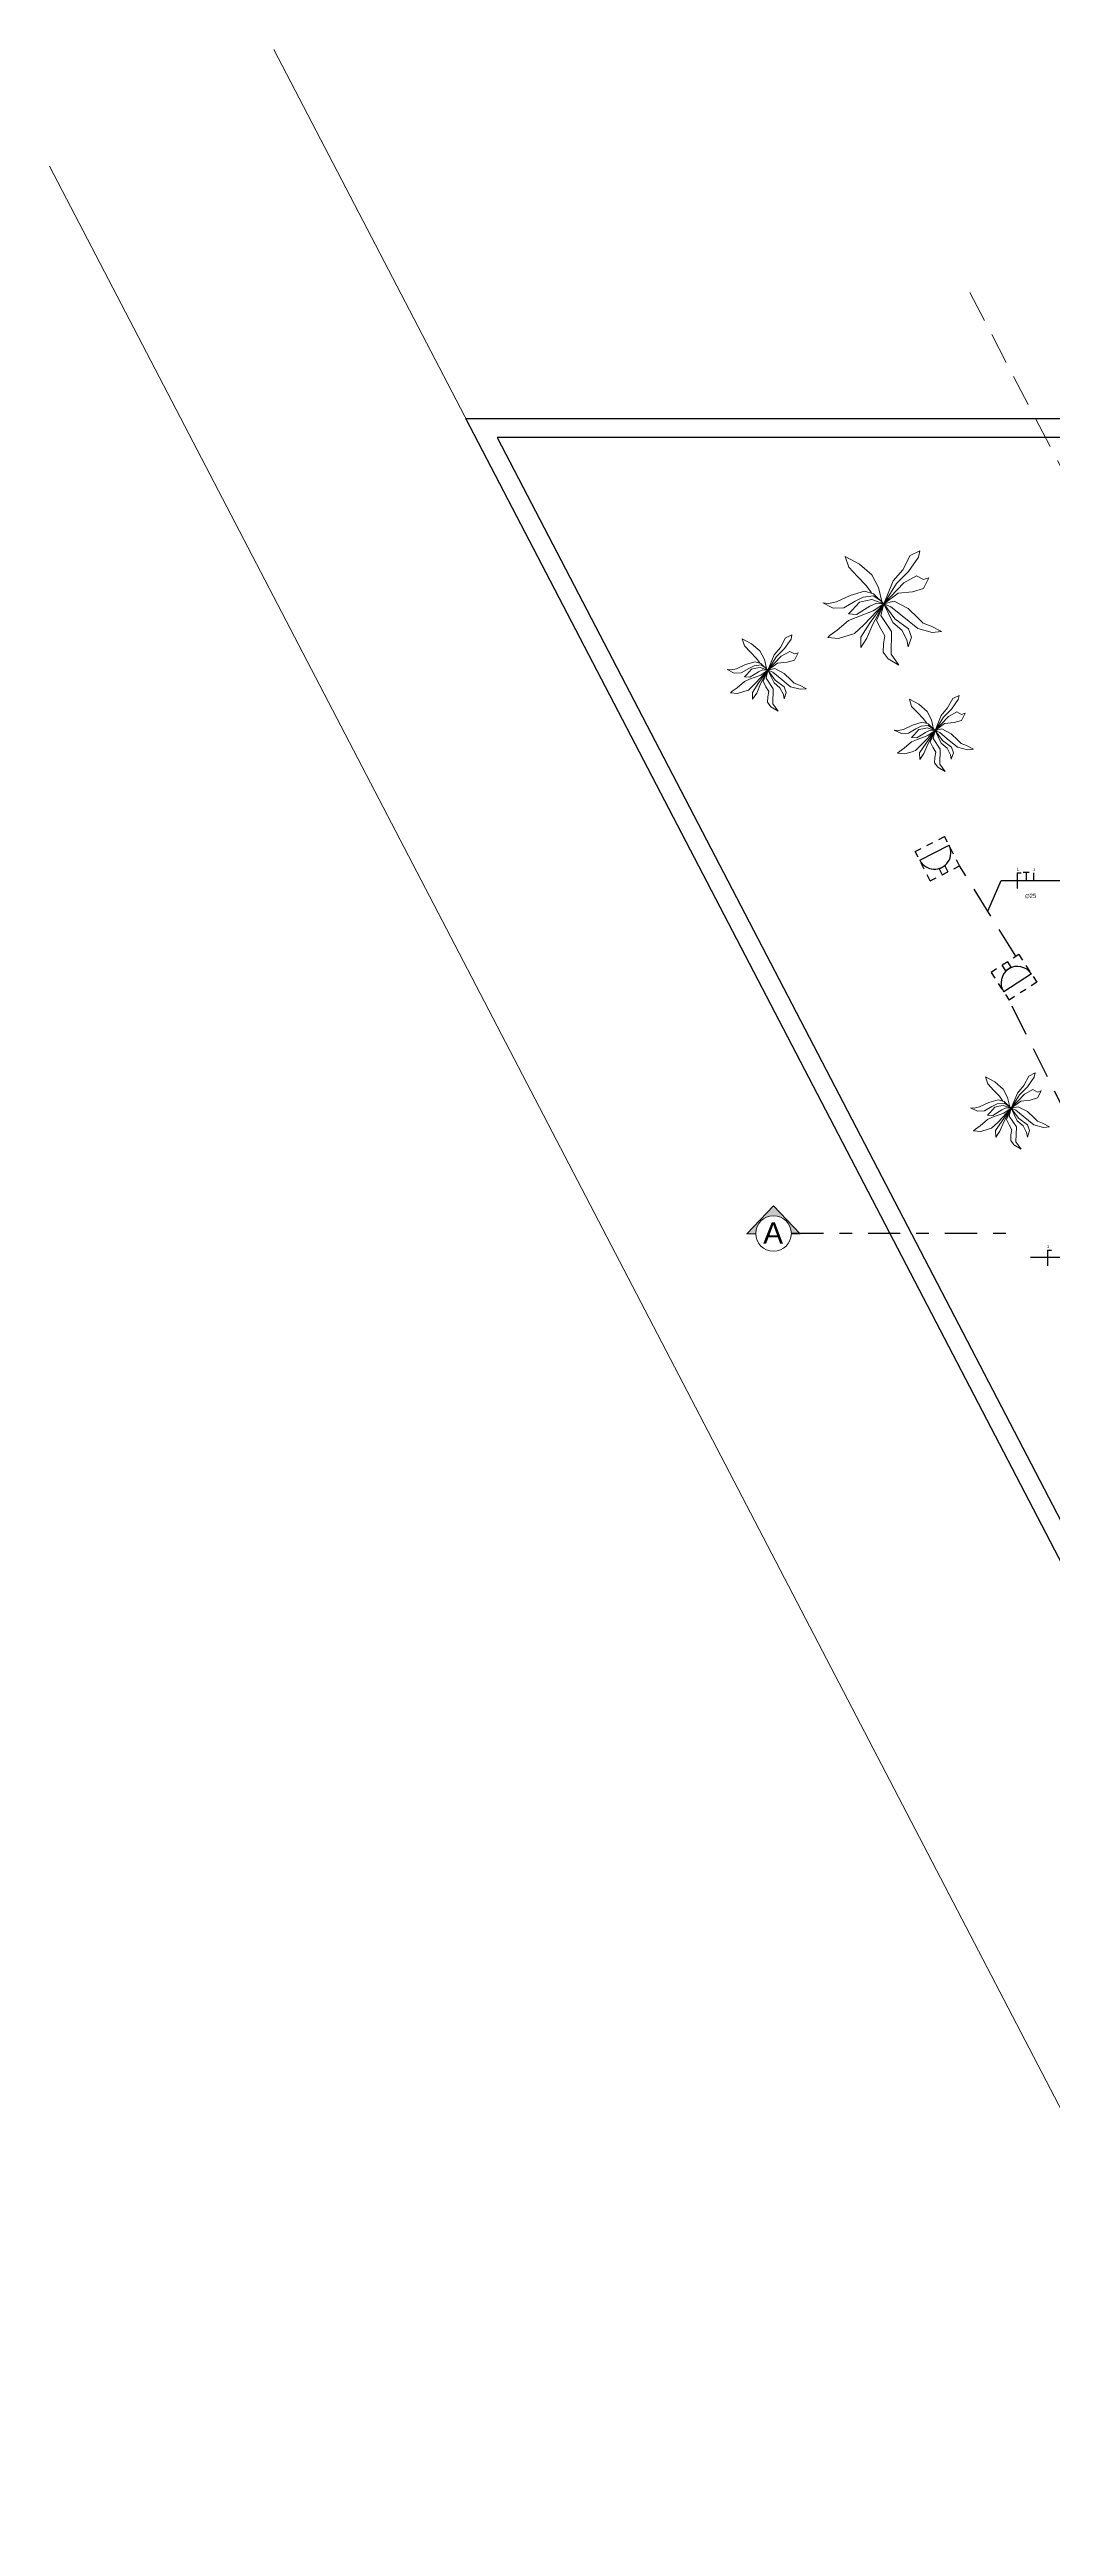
# Model space of a CAD drawing. Header units: millimetres. Extents: x 2991 to 3503, y 2795 to 2987.
# Drawn here: x 3107.23 to 3115.16, y 2816.18 to 2835.8 of the extents above; entities that cross this region are included whole.
import ezdxf

# ---------------------------------------------------------------- set-up
doc = ezdxf.new("R2010")
doc.units = ezdxf.units.MM
doc.linetypes.add('DASHDOT', pattern=[25.4, 12.7, -6.35, 0, -6.35])
doc.linetypes.add('HIDDEN', pattern=[0.375, 0.25, -0.125])
for name, color, linetype in [('ESCO_37_TOMADAS', 3, 'Continuous'), ('Pranchas', 3, 'Continuous'), ('PTF', 1, 'Continuous'), ('PTO', 1, 'Continuous'), ('TET', 172, 'Continuous')]:
    doc.layers.add(name, color=color, linetype=linetype)
doc.layers.add('IND', color=7, linetype='Continuous', lineweight=13)
doc.styles.add('arial', font='')
doc.styles.get("Standard").update_dxf_attribs({"font": ''})
doc.styles.get('arial').set_extended_font_data('Arial')
doc.styles.get('Standard').set_extended_font_data('Arial')

# ---------------------------------------------------------------- blocks, each defined once
blk = doc.blocks.new('IP')
for p, q in [((-0.1, 0.25), (0, 0.25)), ((-0.1, 0.25), (-0.1, 0.15)), ((-0.1, 0.05), (-0.1, -0.05)), ((0, 0.05), (-0.1, 0.05)), ((0, 0.05), (0, -0.05)), ((0.1, 0.25), (0.2, 0.25)), ((0.25, 0.25), (0.25, -0.25)), ((0.3, 0.25), (0.4, 0.25)), ((0.4, 0.25), (0.4, 0.15)), ((0.4, 0.05), (0.4, -0.05)), ((0, -0.05), (-0.1, -0.05)), ((-0.1, -0.15), (-0.1, -0.25)), ((-0.1, -0.25), (0, -0.25)), ((0.1, -0.25), (0.2, -0.25)), ((0.3, -0.25), (0.4, -0.25)), ((0.4, -0.15), (0.4, -0.25))]:
    blk.add_line(p, q)
blk.add_arc((0.25, 0), 0.25, 90, 270)

msp = doc.modelspace()

# ---------------------------------------------------------------- hatches: boundary and pattern name
at = {"layer": 'IND'}
msp.add_hatch(color=0, dxfattribs=at).paths.add_polyline_path([(3113.166, 2826.42), (3113.096, 2826.42, 1.014778), (3112.814, 2826.42), (3112.743, 2826.42), (3112.955, 2826.642)])

# ---------------------------------------------------------------- linework, layer by layer
at = {"color": 3, "lineweight": 5}
for p, q in [((3114.112, 2831.828), (3114.037, 2831.791)), ((3114.103, 2831.777), (3114.112, 2831.828)), ((3113.523, 2831.782), (3113.55, 2831.697)), ((3113.635, 2831.723), (3113.523, 2831.782)), ((3113.55, 2831.697), (3113.619, 2831.625)), ((3113.619, 2831.625), (3113.689, 2831.552)), ((3113.733, 2831.637), (3113.635, 2831.723)), ((3113.787, 2831.537), (3113.733, 2831.637)), ((3113.978, 2831.678), (3113.903, 2831.589)), ((3113.928, 2831.569), (3114.023, 2831.664)), ((3114.037, 2831.791), (3113.978, 2831.678)), ((3114.086, 2831.63), (3113.986, 2831.575)), ((3114.023, 2831.664), (3114.103, 2831.777)), ((3114.142, 2831.601), (3114.086, 2831.63)), ((3114.141, 2831.53), (3114.185, 2831.614)), ((3114.185, 2831.614), (3114.142, 2831.601)), ((3113.454, 2831.423), (3113.391, 2831.41)), ((3113.562, 2831.475), (3113.454, 2831.423)), ((3113.511, 2831.377), (3113.601, 2831.429)), ((3113.674, 2831.508), (3113.562, 2831.475)), ((3113.578, 2831.358), (3113.635, 2831.42)), ((3113.601, 2831.429), (3113.664, 2831.461)), ((3113.635, 2831.42), (3113.683, 2831.431)), ((3113.664, 2831.461), (3113.746, 2831.471)), ((3113.745, 2831.488), (3113.674, 2831.508)), ((3113.683, 2831.431), (3113.734, 2831.441)), ((3113.689, 2831.552), (3113.73, 2831.495)), ((3113.734, 2831.441), (3113.827, 2831.408)), ((3113.827, 2831.408), (3113.745, 2831.488)), ((3113.746, 2831.471), (3113.811, 2831.427)), ((3113.811, 2831.427), (3113.787, 2831.537)), ((3113.903, 2831.589), (3113.827, 2831.408)), ((3113.986, 2831.575), (3113.827, 2831.408)), ((3113.827, 2831.408), (3113.928, 2831.569)), ((3113.827, 2831.408), (3113.942, 2831.491)), ((3113.827, 2831.408), (3113.91, 2831.428)), ((3113.91, 2831.428), (3114.021, 2831.37)), ((3113.942, 2831.491), (3114.056, 2831.503)), ((3114.056, 2831.503), (3114.141, 2831.53)), ((3113.344, 2831.415), (3113.428, 2831.374)), ((3113.391, 2831.41), (3113.344, 2831.415)), ((3113.428, 2831.374), (3113.511, 2831.377)), ((3113.46, 2831.2), (3113.549, 2831.275)), ((3113.548, 2831.328), (3113.578, 2831.358)), ((3113.613, 2831.324), (3113.548, 2831.328)), ((3113.549, 2831.275), (3113.608, 2831.3)), ((3113.669, 2831.242), (3113.597, 2831.172)), ((3113.608, 2831.3), (3113.743, 2831.351)), ((3113.717, 2831.388), (3113.613, 2831.324)), ((3113.721, 2831.261), (3113.645, 2831.143)), ((3113.827, 2831.408), (3113.669, 2831.242)), ((3113.694, 2831.136), (3113.741, 2831.247)), ((3113.769, 2831.413), (3113.717, 2831.388)), ((3113.827, 2831.408), (3113.721, 2831.261)), ((3113.741, 2831.247), (3113.827, 2831.408)), ((3113.743, 2831.351), (3113.827, 2831.408)), ((3113.827, 2831.408), (3113.769, 2831.413)), ((3113.771, 2831.277), (3113.827, 2831.408)), ((3113.804, 2831.211), (3113.771, 2831.277)), ((3113.827, 2831.408), (3113.805, 2831.315)), ((3113.805, 2831.315), (3113.89, 2831.188)), ((3113.899, 2831.259), (3113.827, 2831.408)), ((3113.827, 2831.408), (3113.916, 2831.29)), ((3113.884, 2831.385), (3113.827, 2831.408)), ((3113.973, 2831.313), (3113.884, 2831.385)), ((3113.97, 2831.199), (3113.899, 2831.259)), ((3113.916, 2831.29), (3114.022, 2831.211)), ((3114.096, 2831.212), (3113.973, 2831.313)), ((3114.021, 2831.37), (3114.101, 2831.295)), ((3114.101, 2831.295), (3114.14, 2831.255)), ((3114.14, 2831.255), (3114.202, 2831.232)), ((3114.202, 2831.232), (3114.285, 2831.189)), ((3112.708, 2831.131), (3112.725, 2831.075)), ((3112.782, 2831.092), (3112.708, 2831.131)), ((3112.725, 2831.075), (3112.772, 2831.026)), ((3112.772, 2831.026), (3112.818, 2830.978)), ((3112.847, 2831.035), (3112.782, 2831.092)), ((3112.884, 2830.968), (3112.847, 2831.035)), ((3113.011, 2831.062), (3112.961, 2831.003)), ((3112.978, 2830.99), (3113.041, 2831.053)), ((3113.05, 2831.138), (3113.011, 2831.062)), ((3113.083, 2831.03), (3113.016, 2830.994)), ((3113.041, 2831.053), (3113.095, 2831.128)), ((3113.101, 2831.162), (3113.05, 2831.138)), ((3113.121, 2831.011), (3113.083, 2831.03)), ((3113.095, 2831.128), (3113.101, 2831.162)), ((3113.384, 2831.141), (3113.404, 2831.16)), ((3113.468, 2831.132), (3113.384, 2831.141)), ((3113.404, 2831.16), (3113.46, 2831.2)), ((3113.554, 2831.159), (3113.468, 2831.132)), ((3113.597, 2831.172), (3113.554, 2831.159)), ((3113.645, 2831.143), (3113.646, 2831.063)), ((3113.646, 2831.063), (3113.694, 2831.136)), ((3113.837, 2831.154), (3113.804, 2831.211)), ((3113.823, 2831.026), (3113.825, 2831.091)), ((3113.862, 2830.973), (3113.823, 2831.026)), ((3113.825, 2831.091), (3113.837, 2831.154)), ((3113.89, 2831.188), (3113.885, 2831.01)), ((3114.011, 2831.122), (3113.97, 2831.199)), ((3114.021, 2831.067), (3114.011, 2831.122)), ((3114.046, 2831.143), (3114.021, 2831.067)), ((3114.022, 2831.211), (3114.046, 2831.143)), ((3114.211, 2831.182), (3114.096, 2831.212)), ((3114.285, 2831.189), (3114.211, 2831.182)), ((3112.588, 2830.887), (3112.644, 2830.86)), ((3112.619, 2830.884), (3112.588, 2830.887)), ((3112.662, 2830.892), (3112.619, 2830.884)), ((3112.644, 2830.86), (3112.699, 2830.862)), ((3112.734, 2830.927), (3112.662, 2830.892)), ((3112.699, 2830.862), (3112.76, 2830.896)), ((3112.724, 2830.829), (3112.744, 2830.849)), ((3112.768, 2830.826), (3112.724, 2830.829)), ((3112.809, 2830.949), (3112.734, 2830.927)), ((3112.744, 2830.849), (3112.782, 2830.89)), ((3112.76, 2830.896), (3112.802, 2830.918)), ((3112.764, 2830.81), (3112.854, 2830.844)), ((3112.837, 2830.869), (3112.768, 2830.826)), ((3112.782, 2830.89), (3112.814, 2830.898)), ((3112.802, 2830.918), (3112.856, 2830.924)), ((3112.911, 2830.882), (3112.805, 2830.771)), ((3112.855, 2830.935), (3112.809, 2830.949)), ((3112.814, 2830.898), (3112.848, 2830.904)), ((3112.818, 2830.978), (3112.846, 2830.94)), ((3112.871, 2830.885), (3112.837, 2830.869)), ((3112.911, 2830.882), (3112.839, 2830.784)), ((3112.848, 2830.904), (3112.911, 2830.882)), ((3112.853, 2830.775), (3112.911, 2830.882)), ((3112.854, 2830.844), (3112.911, 2830.882)), ((3112.911, 2830.882), (3112.855, 2830.935)), ((3112.856, 2830.924), (3112.9, 2830.895)), ((3112.911, 2830.882), (3112.871, 2830.885)), ((3112.873, 2830.795), (3112.911, 2830.882)), ((3112.9, 2830.895), (3112.884, 2830.968)), ((3112.911, 2830.882), (3112.896, 2830.82)), ((3112.961, 2831.003), (3112.911, 2830.882)), ((3113.016, 2830.994), (3112.911, 2830.882)), ((3112.911, 2830.882), (3112.978, 2830.99)), ((3112.911, 2830.882), (3112.987, 2830.938)), ((3112.911, 2830.882), (3112.966, 2830.895)), ((3112.959, 2830.783), (3112.911, 2830.882)), ((3112.911, 2830.882), (3112.969, 2830.804)), ((3112.949, 2830.867), (3112.911, 2830.882)), ((3113.008, 2830.819), (3112.949, 2830.867)), ((3112.966, 2830.895), (3113.039, 2830.857)), ((3112.987, 2830.938), (3113.063, 2830.946)), ((3113.039, 2830.857), (3113.093, 2830.807)), ((3113.063, 2830.946), (3113.12, 2830.963)), ((3113.12, 2830.963), (3113.149, 2831.019)), ((3113.149, 2831.019), (3113.121, 2831.011)), ((3113.948, 2830.922), (3113.862, 2830.973)), ((3113.885, 2831.01), (3113.948, 2830.922)), ((3112.615, 2830.704), (3112.628, 2830.717)), ((3112.671, 2830.698), (3112.615, 2830.704)), ((3112.628, 2830.717), (3112.666, 2830.743)), ((3112.666, 2830.743), (3112.725, 2830.794)), ((3112.728, 2830.716), (3112.671, 2830.698)), ((3112.725, 2830.794), (3112.764, 2830.81)), ((3112.757, 2830.725), (3112.728, 2830.716)), ((3112.805, 2830.771), (3112.757, 2830.725)), ((3112.839, 2830.784), (3112.789, 2830.705)), ((3112.789, 2830.705), (3112.789, 2830.652)), ((3112.789, 2830.652), (3112.822, 2830.701)), ((3112.822, 2830.701), (3112.853, 2830.775)), ((3112.895, 2830.751), (3112.873, 2830.795)), ((3112.917, 2830.713), (3112.895, 2830.751)), ((3112.896, 2830.82), (3112.953, 2830.736)), ((3112.908, 2830.628), (3112.909, 2830.671)), ((3112.909, 2830.671), (3112.917, 2830.713)), ((3112.953, 2830.736), (3112.949, 2830.617)), ((3113.006, 2830.743), (3112.959, 2830.783)), ((3112.969, 2830.804), (3113.04, 2830.751)), ((3113.033, 2830.691), (3113.006, 2830.743)), ((3113.09, 2830.751), (3113.008, 2830.819)), ((3113.04, 2830.655), (3113.033, 2830.691)), ((3113.04, 2830.751), (3113.056, 2830.705)), ((3113.056, 2830.705), (3113.04, 2830.655)), ((3113.166, 2830.731), (3113.09, 2830.751)), ((3113.093, 2830.807), (3113.119, 2830.78)), ((3113.119, 2830.78), (3113.16, 2830.765)), ((3113.16, 2830.765), (3113.216, 2830.736)), ((3113.216, 2830.736), (3113.166, 2830.731)), ((3114.03, 2830.653), (3114.048, 2830.596)), ((3114.105, 2830.614), (3114.03, 2830.653)), ((3114.373, 2830.659), (3114.333, 2830.584)), ((3114.364, 2830.574), (3114.417, 2830.649)), ((3114.423, 2830.683), (3114.373, 2830.659)), ((3114.417, 2830.649), (3114.423, 2830.683)), ((3112.934, 2830.592), (3112.908, 2830.628)), ((3112.991, 2830.558), (3112.934, 2830.592)), ((3112.949, 2830.617), (3112.991, 2830.558)), ((3114.056, 2830.448), (3113.984, 2830.414)), ((3114.048, 2830.596), (3114.094, 2830.548)), ((3114.131, 2830.47), (3114.056, 2830.448)), ((3114.082, 2830.417), (3114.124, 2830.439)), ((3114.094, 2830.548), (3114.14, 2830.5)), ((3114.17, 2830.556), (3114.105, 2830.614)), ((3114.124, 2830.439), (3114.179, 2830.445)), ((3114.178, 2830.457), (3114.131, 2830.47)), ((3114.14, 2830.5), (3114.168, 2830.462)), ((3114.206, 2830.489), (3114.17, 2830.556)), ((3114.233, 2830.404), (3114.178, 2830.457)), ((3114.179, 2830.445), (3114.222, 2830.416)), ((3114.222, 2830.416), (3114.206, 2830.489)), ((3114.283, 2830.524), (3114.233, 2830.404)), ((3114.339, 2830.515), (3114.233, 2830.404)), ((3114.233, 2830.404), (3114.3, 2830.511)), ((3114.233, 2830.404), (3114.309, 2830.459)), ((3114.333, 2830.584), (3114.283, 2830.524)), ((3114.3, 2830.511), (3114.364, 2830.574)), ((3114.309, 2830.459), (3114.385, 2830.467)), ((3114.405, 2830.552), (3114.339, 2830.515)), ((3114.385, 2830.467), (3114.442, 2830.485)), ((3114.443, 2830.532), (3114.405, 2830.552)), ((3114.442, 2830.485), (3114.471, 2830.541)), ((3114.471, 2830.541), (3114.443, 2830.532)), ((3113.911, 2830.408), (3113.967, 2830.381)), ((3113.942, 2830.405), (3113.911, 2830.408)), ((3113.984, 2830.414), (3113.942, 2830.405)), ((3113.951, 2830.238), (3113.988, 2830.265)), ((3113.967, 2830.381), (3114.022, 2830.383)), ((3113.988, 2830.265), (3114.047, 2830.315)), ((3114.022, 2830.383), (3114.082, 2830.417)), ((3114.047, 2830.35), (3114.067, 2830.37)), ((3114.09, 2830.347), (3114.047, 2830.35)), ((3114.047, 2830.315), (3114.086, 2830.332)), ((3114.079, 2830.246), (3114.051, 2830.237)), ((3114.067, 2830.37), (3114.105, 2830.412)), ((3114.127, 2830.293), (3114.079, 2830.246)), ((3114.086, 2830.332), (3114.177, 2830.365)), ((3114.159, 2830.39), (3114.09, 2830.347)), ((3114.105, 2830.412), (3114.137, 2830.419)), ((3114.162, 2830.305), (3114.111, 2830.227)), ((3114.233, 2830.404), (3114.127, 2830.293)), ((3114.137, 2830.419), (3114.171, 2830.426)), ((3114.144, 2830.223), (3114.176, 2830.296)), ((3114.194, 2830.407), (3114.159, 2830.39)), ((3114.233, 2830.404), (3114.162, 2830.305)), ((3114.171, 2830.426), (3114.233, 2830.404)), ((3114.176, 2830.296), (3114.233, 2830.404)), ((3114.177, 2830.365), (3114.233, 2830.404)), ((3114.233, 2830.404), (3114.194, 2830.407)), ((3114.196, 2830.316), (3114.233, 2830.404)), ((3114.217, 2830.272), (3114.196, 2830.316)), ((3114.239, 2830.234), (3114.217, 2830.272)), ((3114.233, 2830.404), (3114.218, 2830.342)), ((3114.218, 2830.342), (3114.275, 2830.257)), ((3114.233, 2830.404), (3114.288, 2830.417)), ((3114.281, 2830.304), (3114.233, 2830.404)), ((3114.233, 2830.404), (3114.292, 2830.325)), ((3114.271, 2830.388), (3114.233, 2830.404)), ((3114.33, 2830.34), (3114.271, 2830.388)), ((3114.275, 2830.257), (3114.272, 2830.138)), ((3114.328, 2830.264), (3114.281, 2830.304)), ((3114.288, 2830.417), (3114.362, 2830.378)), ((3114.292, 2830.325), (3114.363, 2830.272)), ((3114.355, 2830.213), (3114.328, 2830.264)), ((3114.412, 2830.273), (3114.33, 2830.34)), ((3114.362, 2830.378), (3114.415, 2830.328)), ((3114.363, 2830.272), (3114.379, 2830.227)), ((3114.489, 2830.253), (3114.412, 2830.273)), ((3114.415, 2830.328), (3114.441, 2830.301)), ((3114.441, 2830.301), (3114.483, 2830.286)), ((3114.483, 2830.286), (3114.538, 2830.257)), ((3114.538, 2830.257), (3114.489, 2830.253)), ((3113.937, 2830.226), (3113.951, 2830.238)), ((3113.994, 2830.22), (3113.937, 2830.226)), ((3114.051, 2830.237), (3113.994, 2830.22)), ((3114.111, 2830.227), (3114.112, 2830.174)), ((3114.112, 2830.174), (3114.144, 2830.223)), ((3114.23, 2830.149), (3114.232, 2830.192)), ((3114.256, 2830.114), (3114.23, 2830.149)), ((3114.232, 2830.192), (3114.239, 2830.234)), ((3114.313, 2830.079), (3114.256, 2830.114)), ((3114.272, 2830.138), (3114.313, 2830.079)), ((3114.362, 2830.177), (3114.355, 2830.213)), ((3114.379, 2830.227), (3114.362, 2830.177)), ((3115.025, 2827.693), (3114.975, 2827.669)), ((3115.019, 2827.659), (3115.025, 2827.693)), ((3114.632, 2827.663), (3114.65, 2827.606)), ((3114.707, 2827.624), (3114.632, 2827.663)), ((3114.65, 2827.606), (3114.696, 2827.558)), ((3114.696, 2827.558), (3114.743, 2827.51)), ((3114.772, 2827.566), (3114.707, 2827.624)), ((3114.743, 2827.51), (3114.77, 2827.471)), ((3114.808, 2827.499), (3114.772, 2827.566)), ((3114.824, 2827.426), (3114.808, 2827.499)), ((3114.886, 2827.534), (3114.835, 2827.414)), ((3114.941, 2827.525), (3114.835, 2827.414)), ((3114.835, 2827.414), (3114.902, 2827.521)), ((3114.935, 2827.593), (3114.886, 2827.534)), ((3114.902, 2827.521), (3114.966, 2827.584)), ((3114.975, 2827.669), (3114.935, 2827.593)), ((3115.008, 2827.561), (3114.941, 2827.525)), ((3114.966, 2827.584), (3115.019, 2827.659)), ((3114.987, 2827.477), (3115.044, 2827.495)), ((3115.045, 2827.542), (3115.008, 2827.561)), ((3115.044, 2827.495), (3115.074, 2827.551)), ((3115.074, 2827.551), (3115.045, 2827.542)), ((3114.513, 2827.418), (3114.569, 2827.391)), ((3114.544, 2827.415), (3114.513, 2827.418)), ((3114.586, 2827.424), (3114.544, 2827.415)), ((3114.569, 2827.391), (3114.624, 2827.393)), ((3114.658, 2827.458), (3114.586, 2827.424)), ((3114.59, 2827.275), (3114.649, 2827.325)), ((3114.624, 2827.393), (3114.684, 2827.427)), ((3114.649, 2827.36), (3114.669, 2827.38)), ((3114.692, 2827.357), (3114.649, 2827.36)), ((3114.649, 2827.325), (3114.689, 2827.342)), ((3114.733, 2827.48), (3114.658, 2827.458)), ((3114.669, 2827.38), (3114.707, 2827.422)), ((3114.729, 2827.302), (3114.681, 2827.256)), ((3114.684, 2827.427), (3114.726, 2827.449)), ((3114.689, 2827.342), (3114.779, 2827.375)), ((3114.761, 2827.4), (3114.692, 2827.357)), ((3114.707, 2827.422), (3114.739, 2827.429)), ((3114.764, 2827.315), (3114.713, 2827.237)), ((3114.726, 2827.449), (3114.781, 2827.455)), ((3114.835, 2827.414), (3114.729, 2827.302)), ((3114.78, 2827.467), (3114.733, 2827.48)), ((3114.739, 2827.429), (3114.773, 2827.435)), ((3114.746, 2827.232), (3114.778, 2827.306)), ((3114.796, 2827.417), (3114.761, 2827.4)), ((3114.835, 2827.414), (3114.764, 2827.315)), ((3114.773, 2827.435), (3114.835, 2827.414)), ((3114.778, 2827.306), (3114.835, 2827.414)), ((3114.779, 2827.375), (3114.835, 2827.414)), ((3114.835, 2827.414), (3114.78, 2827.467)), ((3114.781, 2827.455), (3114.824, 2827.426)), ((3114.835, 2827.414), (3114.796, 2827.417)), ((3114.798, 2827.326), (3114.835, 2827.414)), ((3114.819, 2827.282), (3114.798, 2827.326)), ((3114.835, 2827.414), (3114.82, 2827.351)), ((3114.82, 2827.351), (3114.877, 2827.267)), ((3114.835, 2827.414), (3114.912, 2827.469)), ((3114.835, 2827.414), (3114.89, 2827.426)), ((3114.883, 2827.314), (3114.835, 2827.414)), ((3114.835, 2827.414), (3114.894, 2827.335)), ((3114.873, 2827.398), (3114.835, 2827.414)), ((3114.932, 2827.35), (3114.873, 2827.398)), ((3114.93, 2827.274), (3114.883, 2827.314)), ((3114.89, 2827.426), (3114.964, 2827.388)), ((3114.894, 2827.335), (3114.965, 2827.282)), ((3114.912, 2827.469), (3114.987, 2827.477)), ((3115.015, 2827.283), (3114.932, 2827.35)), ((3114.964, 2827.388), (3115.018, 2827.338)), ((3115.018, 2827.338), (3115.044, 2827.311)), ((3115.044, 2827.311), (3115.085, 2827.296)), ((3114.539, 2827.236), (3114.553, 2827.248)), ((3114.596, 2827.229), (3114.539, 2827.236)), ((3114.553, 2827.248), (3114.59, 2827.275)), ((3114.653, 2827.247), (3114.596, 2827.229)), ((3114.681, 2827.256), (3114.653, 2827.247)), ((3114.713, 2827.237), (3114.714, 2827.184)), ((3114.714, 2827.184), (3114.746, 2827.232)), ((3114.842, 2827.244), (3114.819, 2827.282)), ((3114.832, 2827.159), (3114.834, 2827.202)), ((3114.858, 2827.123), (3114.832, 2827.159)), ((3114.834, 2827.202), (3114.842, 2827.244)), ((3114.916, 2827.089), (3114.858, 2827.123)), ((3114.877, 2827.267), (3114.874, 2827.148)), ((3114.874, 2827.148), (3114.916, 2827.089)), ((3114.957, 2827.223), (3114.93, 2827.274)), ((3114.964, 2827.186), (3114.957, 2827.223)), ((3114.981, 2827.237), (3114.964, 2827.186)), ((3114.965, 2827.282), (3114.981, 2827.237)), ((3115.091, 2827.262), (3115.015, 2827.283)), ((3115.085, 2827.296), (3115.14, 2827.267)), ((3115.14, 2827.267), (3115.091, 2827.262))]:
    msp.add_line(p, q, dxfattribs=at)
at = {"lineweight": 5}
msp.add_lwpolyline([(3109, 2835.797), (3123.37, 2808.174), (3139.52, 2808.174)], dxfattribs=at)
msp.add_lwpolyline([(3107.225, 2834.874), (3121.596, 2807.251, 0.279744), (3123.37, 2806.174), (3139.52, 2806.174)], format="xyb", dxfattribs=at)
at = {"linetype": 'HIDDEN', "lineweight": 9}
msp.add_lwpolyline([(3114.509, 2833.874), (3128.399, 2807.174)], dxfattribs=at)
for points in [[(3116.622, 2821.145), (3110.52, 2832.874), (3137.52, 2832.874), (3137.52, 2808.174), (3123.37, 2808.174), (3122.522, 2809.803), (3122.655, 2809.873), (3123.461, 2808.324), (3137.37, 2808.324), (3137.37, 2808.324)], [(3126.645, 2832.724), (3126.645, 2832.724), (3110.767, 2832.724), (3116.72, 2821.281)]]:
    msp.add_lwpolyline(points)
at = {"linetype": 'DASHDOT', "lineweight": 30, "ltscale": 0.02}
msp.add_lwpolyline([(3113.096, 2826.424), (3114.795, 2826.424)], dxfattribs=at)
at = {"layer": 'ESCO_37_TOMADAS'}
for p, q in [((3114.883, 2829.278), (3114.883, 2829.155)), ((3114.883, 2829.278), (3114.915, 2829.278)), ((3114.954, 2829.28), (3114.954, 2829.218)), ((3115.012, 2829.279), (3115.012, 2829.218)), ((3115.123, 2826.29), (3115.123, 2826.166)), ((3115.123, 2826.29), (3115.154, 2826.29))]:
    msp.add_line(p, q, dxfattribs=at)
msp.add_lwpolyline([(3114.979, 2829.28), (3114.954, 2829.28), (3114.931, 2829.28)], dxfattribs=at)
at = {"layer": 'IND', "color": 0}
msp.add_lwpolyline([(3113.096, 2826.42), (3113.166, 2826.42), (3112.955, 2826.642), (3112.743, 2826.42), (3112.814, 2826.42)], dxfattribs=at)
msp.add_circle((3112.955, 2826.422), 0.141, dxfattribs=at)
at = {"layer": 'Pranchas'}
for p, q in [((3114.651, 2828.975), (3114.757, 2829.218)), ((3114.757, 2829.218), (3115.335, 2829.218)), ((3115.598, 2826.232), (3114.989, 2826.232))]:
    msp.add_line(p, q, dxfattribs=at)
at = {"layer": 'TET', "linetype": 'HIDDEN'}
for p, q in [((3114.874, 2828.617), (3114.428, 2829.334)), ((3115.962, 2825.985), (3114.819, 2828.27))]:
    msp.add_line(p, q, dxfattribs=at)

# ---------------------------------------------------------------- block references
at = {"layer": 'PTO', "linetype": 'Continuous'}
for p, xscale, yscale, zscale, rotation in [((3114.288, 2829.321), 0.5217684525505274, 0.5217684525505274, 0.5217684525505274, 117.1229808017655), ((3114.815, 2828.516), 0.5217684525505273, 0.5217684525505273, 0.5217684525505273, 303.0356247995826)]:
    msp.add_blockref('IP', p, dxfattribs=dict(at, xscale=xscale, yscale=yscale, zscale=zscale, rotation=rotation))

# ---------------------------------------------------------------- texts
at = {"layer": 'ESCO_37_TOMADAS', "attachment_point": 1}
for s, width, gutter_width, insert, char_height in [('1', 0.000485, 0.126, (3114.879, 2829.32), 0.0252), ('{\\fArial Unicode MS|b0|i0|c0|p34;z}', 0.00756, 0.108, (3115.012, 2829.315), 0.02157), ('1', 0.000485, 0.126, (3115.118, 2826.332), 0.0252)]:
    msp.add_mtext_dynamic_manual_height_columns(s, width=width, gutter_width=gutter_width, heights=[0], dxfattribs=dict(at, insert=insert, char_height=char_height))
at = {"layer": 'IND', "color": 0, "style": 'arial'}
msp.add_text('A', height=0.169, rotation=359.5357, dxfattribs=at).set_placement((3112.873, 2826.342))
at = {"layer": 'PTF', "insert": (3114.946, 2829.112), "char_height": 0.0333, "width": 0.08827, "attachment_point": 1}
msp.add_mtext('∅25', dxfattribs=at)

doc.saveas('drawing.dxf')
